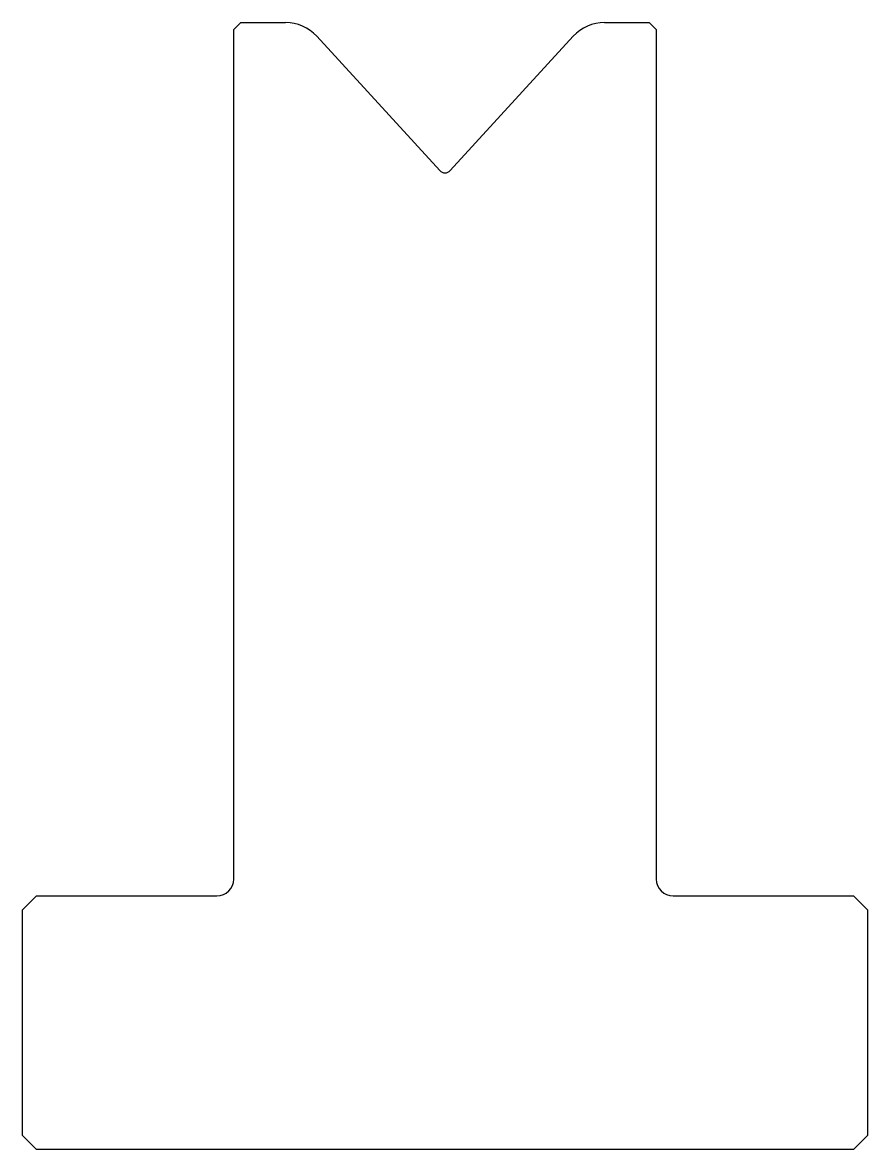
# Model space of a CAD drawing. Header units: millimetres. Extents: x 1488.4 to 1548.4, y 1079.5 to 1159.5.
import ezdxf

# ---------------------------------------------------------------- set-up
doc = ezdxf.new("R2010")
doc.units = ezdxf.units.MM
doc.layers.add('Default', color=7, linetype='Continuous')

msp = doc.modelspace()

# ---------------------------------------------------------------- linework, layer by layer
at = {"layer": 'Default'}
for p, q in [((1503.433, 1159.038), (1503.933, 1159.538)), ((1503.933, 1159.538), (1507.113, 1159.538)), ((1529.753, 1159.538), (1532.933, 1159.538)), ((1532.933, 1159.538), (1533.433, 1159.038)), ((1503.433, 1098.738), (1503.433, 1159.038)), ((1509.325, 1158.565), (1518.064, 1149.028)), ((1518.801, 1149.028), (1527.541, 1158.565)), ((1533.433, 1159.038), (1533.433, 1098.738)), ((1488.433, 1096.538), (1489.433, 1097.538)), ((1489.433, 1097.538), (1502.233, 1097.538)), ((1534.633, 1097.538), (1547.433, 1097.538)), ((1547.433, 1097.538), (1548.433, 1096.538)), ((1488.433, 1080.538), (1488.433, 1096.538)), ((1548.433, 1096.538), (1548.433, 1080.538)), ((1489.433, 1079.538), (1488.433, 1080.538)), ((1548.433, 1080.538), (1547.433, 1079.538)), ((1547.433, 1079.538), (1489.433, 1079.538))]:
    msp.add_line(p, q, dxfattribs=at)
for centre, radius, start, end in [((1507.113, 1156.538), 3, 42.5, 90), ((1529.753, 1156.538), 3, 90, 137.5), ((1518.433, 1149.365), 0.5, 222.5, 317.5), ((1502.233, 1098.738), 1.2, 270, 360), ((1534.633, 1098.738), 1.2, 180, 270)]:
    msp.add_arc(centre, radius, start, end, dxfattribs=at)

doc.saveas('drawing.dxf')
